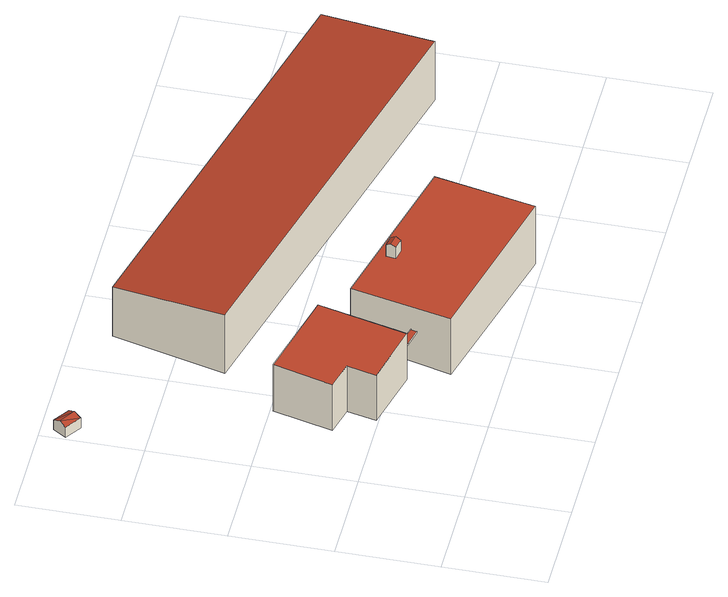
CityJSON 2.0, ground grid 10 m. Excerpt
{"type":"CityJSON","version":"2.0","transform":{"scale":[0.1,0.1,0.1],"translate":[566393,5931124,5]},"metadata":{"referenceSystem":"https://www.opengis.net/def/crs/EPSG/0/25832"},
"CityObjects":{
"building1":{"type":"Building","attributes":{"Grundfläche 2D":"2.910610","Grundhöhe NN":"5.331"},"geometry":[{"type":"Solid","lod":"3","boundaries":[[[[0,1,2]],[[0,2,3]],[[4,3,5]],[[0,3,4]],[[2,1,6,7]],[[5,3,2,7,8]],[[4,5,8,9]],[[6,1,0,4,9]],[[8,7,6,9]]]],"semantics":{"surfaces":[{"type":"RoofSurface"},{"type":"WallSurface"},{"type":"GroundSurface"}],"values":[[0,0,0,0,1,1,1,1,2]]}}]},
"building2":{"type":"Building","attributes":{"Grundfläche 2D":"75.313045","Grundhöhe NN":"5.437"},"geometry":[{"type":"Solid","lod":"3","boundaries":[[[[10,11,12,13,14,15,16]],[[11,10,16,17,18]],[[12,11,18,19]],[[13,12,19,20]],[[14,13,20,21]],[[15,14,21,22]],[[16,15,22,17]],[[20,19,18,17,22,21]]]],"semantics":{"surfaces":[{"type":"RoofSurface"},{"type":"WallSurface"},{"type":"GroundSurface"}],"values":[[0,1,1,1,1,1,1,2]]}}]},
"building3":{"type":"Building","attributes":{"Grundfläche 2D":"177.586664","Grundhöhe NN":"5.414"},"children":["building3-1","building3-2"],"geometry":[{"type":"Solid","lod":"3","boundaries":[[[[23,24,25,26]],[[23,26,27,28]],[[24,23,28,29]],[[25,24,29,30]],[[27,26,25,30]],[[29,28,27,30]]]],"semantics":{"surfaces":[{"type":"RoofSurface"},{"type":"WallSurface"},{"type":"GroundSurface"}],"values":[[0,1,1,1,1,2]]}}]},
"building3-1":{"type":"BuildingInstallation","parents":["building3"],"geometry":[{"type":"MultiSurface","lod":"3","boundaries":[[[31,32,33,34]],[[35,32,31,36]],[[37,38,34,33]],[[38,39,40,36,31,34]],[[40,41,35,36]],[[35,41,37,33,32]]],"semantics":{"surfaces":[{"type":"RoofSurface"},{"type":"WallSurface"}],"values":[0,0,1,1,1,1]}}]},
"building3-2":{"type":"BuildingInstallation","parents":["building3"],"geometry":[{"type":"MultiSurface","lod":"3","boundaries":[[[42,43,44,45]],[[46,47,45,44]],[[47,48,42,45]],[[48,49,43,42]],[[49,46,44,43]],[[49,48,47,46]]],"semantics":{"surfaces":[{"type":"RoofSurface"},{"type":"WallSurface"},{"type":"OuterCeilingSurface"}],"values":[0,1,1,1,1,2]}}]},
"building4":{"type":"Building","attributes":{"Grundfläche 2D":"493.323996","Grundhöhe NN":"5.068"},"geometry":[{"type":"Solid","lod":"3","boundaries":[[[[50,51,52,53]],[[54,55,53,52]],[[55,56,50,53]],[[56,57,51,50]],[[57,54,52,51]],[[57,56,55,54]]]],"semantics":{"surfaces":[{"type":"RoofSurface"},{"type":"WallSurface"},{"type":"GroundSurface"}],"values":[[0,1,1,1,1,2]]}}]}
},
"vertices":[
[5,381,18],[1,375,15],[17,364,15],[21,371,18],[9,388,15],[25,377,15],[1,375,3],[17,364,3],[25,377,3],[9,388,3],
[148,96,60],[167,175,60],[77,197,60],[62,138,59],[91,131,59],[84,102,59],[146,87,60],[146,87,4],[167,175,4],[77,197,4],[62,138,4],[91,131,4],[84,102,4],
[329,7,74],[354,107,70],[188,149,67],[162,49,71],[162,49,4],[329,7,4],[354,107,4],[188,149,4],
[248,120,85],[237,122,85],[236,117,82],[247,115,82],[238,127,82],[249,125,82],[236,117,69],[247,115,69],[248,120,69],[249,125,68],[238,127,68],
[171,83,42],[173,89,42],[148,96,42],[146,89,42],[148,96,40],[146,89,40],[171,83,40],[173,89,40],
[564,260,60],[151,364,60],[122,252,72],[536,147,72],[122,252,1],[536,147,1],[564,260,1],[151,364,1]
]}
